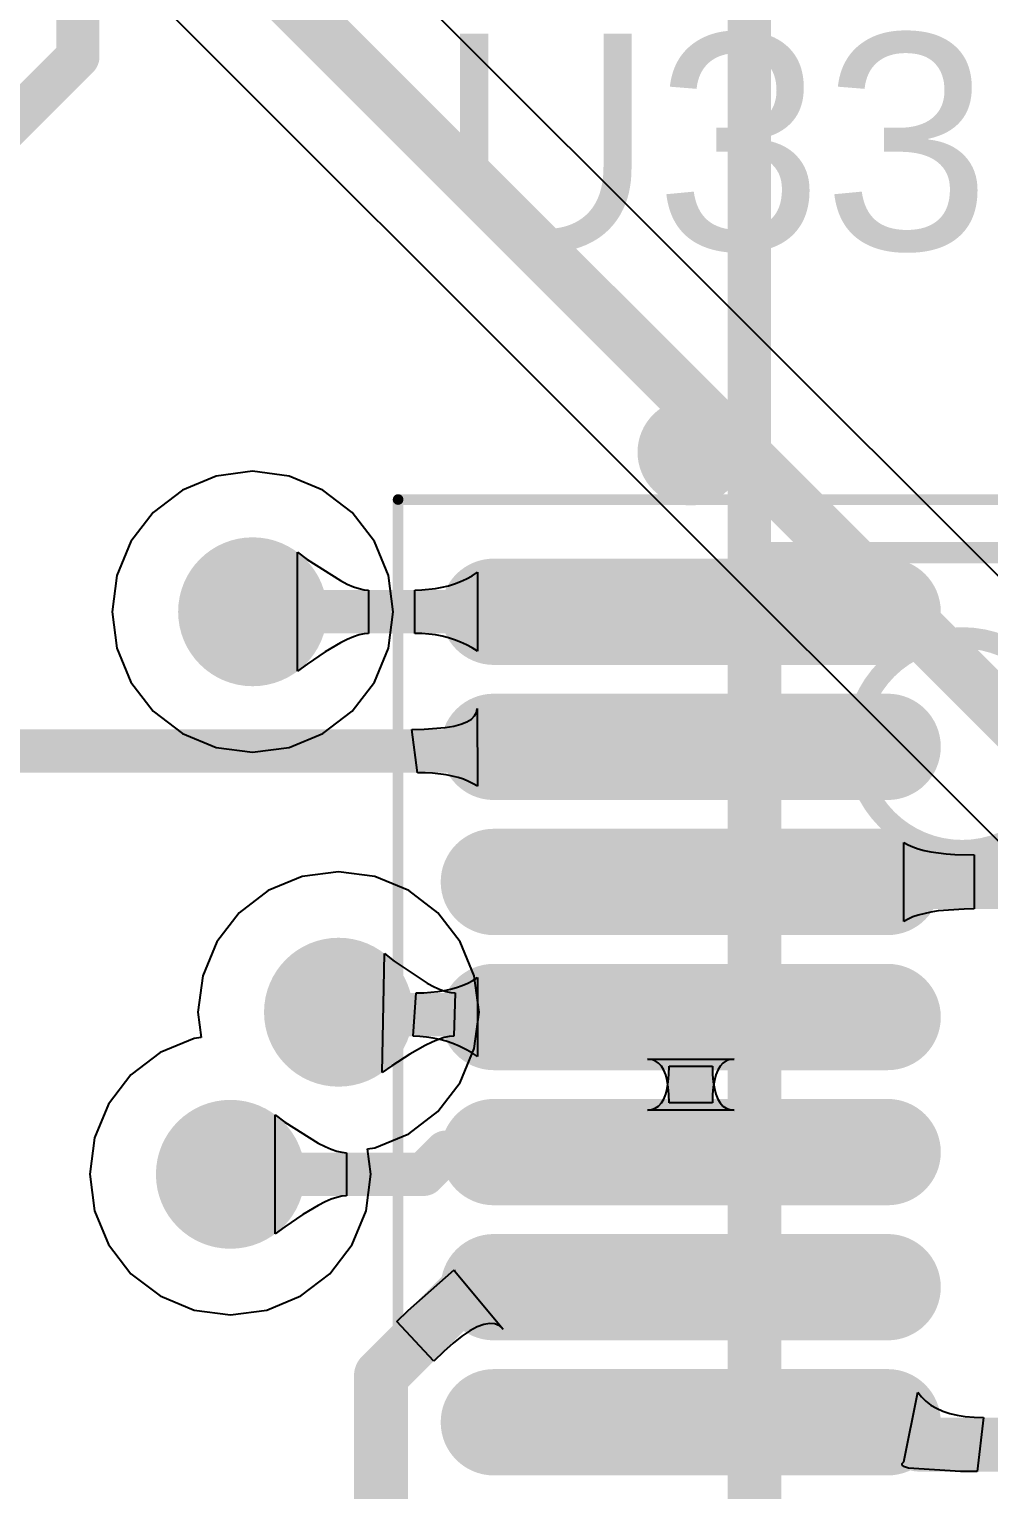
# Model space of a CAD drawing. Header units: inches. Extents: x -0.01 to 3.94, y -0.06 to 4.68.
# Drawn here: x 0.8428 to 1.0203, y 2.8516 to 3.1219 of the extents above; entities that cross this region are included whole.
import ezdxf

# ---------------------------------------------------------------- set-up
doc = ezdxf.new("R2010")
doc.units = ezdxf.units.IN
doc.header["$MEASUREMENT"] = 0
for name, color, linetype in [('Bottom Layer', 5, 'Continuous'), ('Int1 -GND)', 16, 'Continuous'), ('Int2 -PWR)', 76, 'Continuous'), ('Top 3D Body', 56, 'Continuous'), ('Top Courtyard', 56, 'Continuous'), ('Top Layer', 1, 'Continuous'), ('Top Overlay', 2, 'Continuous'), ('Top Paste', 8, 'Continuous'), ('Top Solder', 216, 'Continuous'), ('Via Holes', 16, 'Continuous')]:
    doc.layers.add(name, color=color, linetype=linetype)
doc.styles.add('Arial', font='', dxfattribs={"height": 0.2})
doc.styles.get('Arial').set_extended_font_data('Arial')

# ---------------------------------------------------------------- blocks, each defined once
blk = doc.blocks.new('517EE8A2_9FD8_4174_996D_BDBF76CA3EEB_431')
at = {"layer": 'Top Layer'}
h = blk.add_hatch(color=1, dxfattribs=at)
edge = h.paths.add_edge_path()
edge.add_arc((-0.05709, 0.0875), 0.00787, 270, 450)
edge.add_line((-0.05709, 0.09537), (-0.12992, 0.09537))
edge.add_arc((-0.12992, 0.0875), 0.00787, 90, 270)
edge.add_line((-0.12992, 0.07963), (-0.05709, 0.07963))
h = blk.add_hatch(color=1, dxfattribs=at)
edge = h.paths.add_edge_path()
edge.add_arc((-0.05709, 0.0625), 0.00787, 270, 450)
edge.add_line((-0.05709, 0.07037), (-0.12992, 0.07037))
edge.add_arc((-0.12992, 0.0625), 0.00787, 90, 270)
edge.add_line((-0.12992, 0.05463), (-0.05709, 0.05463))
h = blk.add_hatch(color=1, dxfattribs=at)
edge = h.paths.add_edge_path()
edge.add_arc((-0.05709, 0.0375), 0.00787, 270, 450)
edge.add_line((-0.05709, 0.04537), (-0.12992, 0.04537))
edge.add_arc((-0.12992, 0.0375), 0.00787, 90, 270)
edge.add_line((-0.12992, 0.02963), (-0.05709, 0.02963))
h = blk.add_hatch(color=1, dxfattribs=at)
edge = h.paths.add_edge_path()
edge.add_arc((-0.05709, 0.0125), 0.00787, 270, 450)
edge.add_line((-0.05709, 0.02037), (-0.12992, 0.02037))
edge.add_arc((-0.12992, 0.0125), 0.00787, 90, 270)
edge.add_line((-0.12992, 0.00463), (-0.05709, 0.00463))
h = blk.add_hatch(color=1, dxfattribs=at)
edge = h.paths.add_edge_path()
edge.add_arc((-0.05709, -0.0125), 0.00787, 270, 450)
edge.add_line((-0.05709, -0.00463), (-0.12992, -0.00463))
edge.add_arc((-0.12992, -0.0125), 0.00787, 90, 270)
edge.add_line((-0.12992, -0.02037), (-0.05709, -0.02037))
h = blk.add_hatch(color=1, dxfattribs=at)
edge = h.paths.add_edge_path()
edge.add_arc((-0.05709, -0.0375), 0.00787, 270, 450)
edge.add_line((-0.05709, -0.02963), (-0.12992, -0.02963))
edge.add_arc((-0.12992, -0.0375), 0.00787, 90, 270)
edge.add_line((-0.12992, -0.04537), (-0.05709, -0.04537))
h = blk.add_hatch(color=1, dxfattribs=at)
edge = h.paths.add_edge_path()
edge.add_arc((-0.05709, -0.0625), 0.00787, 270, 450)
edge.add_line((-0.05709, -0.05463), (-0.12992, -0.05463))
edge.add_arc((-0.12992, -0.0625), 0.00787, 90, 270)
edge.add_line((-0.12992, -0.07037), (-0.05709, -0.07037))
at = {"layer": 'Top Paste'}
h = blk.add_hatch(color=8, dxfattribs=at)
edge = h.paths.add_edge_path()
edge.add_arc((-0.05709, 0.0875), 0.00787, 270, 450)
edge.add_line((-0.05709, 0.09537), (-0.12992, 0.09537))
edge.add_arc((-0.12992, 0.0875), 0.00787, 90, 270)
edge.add_line((-0.12992, 0.07963), (-0.05709, 0.07963))
h = blk.add_hatch(color=8, dxfattribs=at)
edge = h.paths.add_edge_path()
edge.add_arc((-0.05709, 0.0625), 0.00787, 270, 450)
edge.add_line((-0.05709, 0.07037), (-0.12992, 0.07037))
edge.add_arc((-0.12992, 0.0625), 0.00787, 90, 270)
edge.add_line((-0.12992, 0.05463), (-0.05709, 0.05463))
h = blk.add_hatch(color=8, dxfattribs=at)
edge = h.paths.add_edge_path()
edge.add_arc((-0.05709, 0.0375), 0.00787, 270, 450)
edge.add_line((-0.05709, 0.04537), (-0.12992, 0.04537))
edge.add_arc((-0.12992, 0.0375), 0.00787, 90, 270)
edge.add_line((-0.12992, 0.02963), (-0.05709, 0.02963))
h = blk.add_hatch(color=8, dxfattribs=at)
edge = h.paths.add_edge_path()
edge.add_arc((-0.05709, 0.0125), 0.00787, 270, 450)
edge.add_line((-0.05709, 0.02037), (-0.12992, 0.02037))
edge.add_arc((-0.12992, 0.0125), 0.00787, 90, 270)
edge.add_line((-0.12992, 0.00463), (-0.05709, 0.00463))
h = blk.add_hatch(color=8, dxfattribs=at)
edge = h.paths.add_edge_path()
edge.add_arc((-0.05709, -0.0125), 0.00787, 270, 450)
edge.add_line((-0.05709, -0.00463), (-0.12992, -0.00463))
edge.add_arc((-0.12992, -0.0125), 0.00787, 90, 270)
edge.add_line((-0.12992, -0.02037), (-0.05709, -0.02037))
h = blk.add_hatch(color=8, dxfattribs=at)
edge = h.paths.add_edge_path()
edge.add_arc((-0.05709, -0.0375), 0.00787, 270, 450)
edge.add_line((-0.05709, -0.02963), (-0.12992, -0.02963))
edge.add_arc((-0.12992, -0.0375), 0.00787, 90, 270)
edge.add_line((-0.12992, -0.04537), (-0.05709, -0.04537))
h = blk.add_hatch(color=8, dxfattribs=at)
edge = h.paths.add_edge_path()
edge.add_arc((-0.05709, -0.0625), 0.00787, 270, 450)
edge.add_line((-0.05709, -0.05463), (-0.12992, -0.05463))
edge.add_arc((-0.12992, -0.0625), 0.00787, 90, 270)
edge.add_line((-0.12992, -0.07037), (-0.05709, -0.07037))
at = {"layer": 'Top Solder'}
h = blk.add_hatch(color=216, dxfattribs=at)
edge = h.paths.add_edge_path()
edge.add_arc((-0.05709, 0.0875), 0.00984, 270, 450)
edge.add_line((-0.05709, 0.09734), (-0.12992, 0.09734))
edge.add_arc((-0.12992, 0.0875), 0.00984, 90, 270)
edge.add_line((-0.12992, 0.07766), (-0.05709, 0.07766))
h = blk.add_hatch(color=216, dxfattribs=at)
edge = h.paths.add_edge_path()
edge.add_arc((-0.05709, 0.0625), 0.00984, 270, 450)
edge.add_line((-0.05709, 0.07234), (-0.12992, 0.07234))
edge.add_arc((-0.12992, 0.0625), 0.00984, 90, 270)
edge.add_line((-0.12992, 0.05266), (-0.05709, 0.05266))
h = blk.add_hatch(color=216, dxfattribs=at)
edge = h.paths.add_edge_path()
edge.add_arc((-0.05709, 0.0375), 0.00984, 270, 450)
edge.add_line((-0.05709, 0.04734), (-0.12992, 0.04734))
edge.add_arc((-0.12992, 0.0375), 0.00984, 90, 270)
edge.add_line((-0.12992, 0.02766), (-0.05709, 0.02766))
h = blk.add_hatch(color=216, dxfattribs=at)
edge = h.paths.add_edge_path()
edge.add_arc((-0.05709, 0.0125), 0.00984, 270, 450)
edge.add_line((-0.05709, 0.02234), (-0.12992, 0.02234))
edge.add_arc((-0.12992, 0.0125), 0.00984, 90, 270)
edge.add_line((-0.12992, 0.00266), (-0.05709, 0.00266))
h = blk.add_hatch(color=216, dxfattribs=at)
edge = h.paths.add_edge_path()
edge.add_arc((-0.05709, -0.0125), 0.00984, 270, 450)
edge.add_line((-0.05709, -0.00266), (-0.12992, -0.00266))
edge.add_arc((-0.12992, -0.0125), 0.00984, 90, 270)
edge.add_line((-0.12992, -0.02234), (-0.05709, -0.02234))
h = blk.add_hatch(color=216, dxfattribs=at)
edge = h.paths.add_edge_path()
edge.add_arc((-0.05709, -0.0375), 0.00984, 270, 450)
edge.add_line((-0.05709, -0.02766), (-0.12992, -0.02766))
edge.add_arc((-0.12992, -0.0375), 0.00984, 90, 270)
edge.add_line((-0.12992, -0.04734), (-0.05709, -0.04734))
h = blk.add_hatch(color=216, dxfattribs=at)
edge = h.paths.add_edge_path()
edge.add_arc((-0.05709, -0.0625), 0.00984, 270, 450)
edge.add_line((-0.05709, -0.05266), (-0.12992, -0.05266))
edge.add_arc((-0.12992, -0.0625), 0.00984, 90, 270)
edge.add_line((-0.12992, -0.07234), (-0.05709, -0.07234))
at = {"layer": 'Top 3D Body'}
for points in [[(-0.07874, -0.09842, 0.00394, 0.00394, 0), (-0.07874, 0.09843, 0.00394, 0.00394, 0)], [(-0.07874, 0.09843, 0.00394, 0.00394, 0), (0.07874, 0.09843, 0.00394, 0.00394, 0)]]:
    blk.add_lwpolyline(points, format="xyseb", dxfattribs=at)
for points in [[(-0.07972, 0.09843, 0.00197, 0.00197, 1), (-0.07776, 0.09843, 0.00197, 0.00197, 1)], [(-0.07972, 0.09843, 0.00197, 0.00197, 1), (-0.07776, 0.09843, 0.00197, 0.00197, 1)], [(-0.02362, 0.06299, 0.00394, 0.00394, 1), (-0.06299, 0.06299, 0.00394, 0.00394, 1)], [(-0.06398, 0.06299, 0.00197, 0.00197, 1), (-0.06201, 0.06299, 0.00197, 0.00197, 1)]]:
    blk.add_lwpolyline(points, format="xyseb", close=True, dxfattribs=at)
at = {"layer": 'Top Courtyard'}
for points in [[(-0.14764, -0.10827, 0.00197, 0.00197, 0), (-0.14764, 0.10827, 0.00197, 0.00197, 0)], [(-0.14764, 0.10827, 0.00197, 0.00197, 0), (0.14764, 0.10827, 0.00197, 0.00197, 0)]]:
    blk.add_lwpolyline(points, format="xyseb", dxfattribs=at)
blk.add_lwpolyline([(-0.14813, 0.10827, 0.000984, 0.000984, 1), (-0.14715, 0.10827, 0.000984, 0.000984, 1)], format="xyseb", close=True, dxfattribs=at)
blk.add_lwpolyline([(-0.14813, 0.10827, 0.000984, 0.000984, 1), (-0.14715, 0.10827, 0.000984, 0.000984, 1)], format="xyseb", close=True, dxfattribs=at)
at = {"layer": 'Top Overlay'}
for points in [[(-0.08858, 0.11703, 0.00984, 0.00984, 1), (-0.09843, 0.11703, 0.00984, 0.00984, 1)], [(-0.10089, 0.11703, 0.00492, 0.00492, 1), (-0.09596, 0.11703, 0.00492, 0.00492, 1)], [(-0.09104, 0.11703, 0.00492, 0.00492, 1), (-0.08612, 0.11703, 0.00492, 0.00492, 1)]]:
    blk.add_lwpolyline(points, format="xyseb", close=True, dxfattribs=at)

msp = doc.modelspace()

# ---------------------------------------------------------------- hatches: boundary and pattern name
at = {"layer": 'Bottom Layer'}
h = msp.add_hatch(color=5, dxfattribs=at)
edge = h.paths.add_edge_path()
edge.add_arc((0.88411, 3.01411), 0.01378, 0, 360)
h = msp.add_hatch(color=5, dxfattribs=at)
edge = h.paths.add_edge_path()
edge.add_arc((0.9, 2.94), 0.01378, 0, 360)
h = msp.add_hatch(color=5, dxfattribs=at)
edge = h.paths.add_edge_path()
edge.add_arc((0.88, 2.91), 0.01378, 0, 360)
at = {"layer": 'Int1 -GND)'}
h = msp.add_hatch(color=7, dxfattribs=at)
edge = h.paths.add_edge_path()
edge.add_arc((0.88411, 3.01411), 0.01378, 0, 360)
h = msp.add_hatch(color=7, dxfattribs=at)
edge = h.paths.add_edge_path()
edge.add_arc((0.9, 2.94), 0.01378, 0, 360)
h = msp.add_hatch(color=7, dxfattribs=at)
edge = h.paths.add_edge_path()
edge.add_arc((0.88, 2.91), 0.01378, 0, 360)
at = {"layer": 'Int2 -PWR)'}
h = msp.add_hatch(color=7, dxfattribs=at)
edge = h.paths.add_edge_path()
edge.add_arc((0.88411, 3.01411), 0.01378, 0, 360)
h = msp.add_hatch(color=7, dxfattribs=at)
edge = h.paths.add_edge_path()
edge.add_arc((0.9, 2.94), 0.01378, 0, 360)
h = msp.add_hatch(color=7, dxfattribs=at)
edge = h.paths.add_edge_path()
edge.add_arc((0.88, 2.91), 0.01378, 0, 360)
at = {"layer": 'Top Layer'}
h = msp.add_hatch(color=1, dxfattribs=at)
edge = h.paths.add_edge_path()
edge.add_arc((0.88411, 3.01411), 0.01378, 0, 360)
h = msp.add_hatch(color=1, dxfattribs=at)
edge = h.paths.add_edge_path()
edge.add_arc((0.9, 2.94), 0.01378, 0, 360)
h = msp.add_hatch(color=1, dxfattribs=at)
edge = h.paths.add_edge_path()
edge.add_arc((0.88, 2.91), 0.01378, 0, 360)
at = {"layer": 'Via Holes'}
h = msp.add_hatch(color=7, dxfattribs=at)
edge = h.paths.add_edge_path()
edge.add_arc((0.88411, 3.01411), 0.00689, 0, 360)
h = msp.add_hatch(color=7, dxfattribs=at)
edge = h.paths.add_edge_path()
edge.add_arc((0.9, 2.94), 0.00689, 0, 360)
h = msp.add_hatch(color=7, dxfattribs=at)
edge = h.paths.add_edge_path()
edge.add_arc((0.88, 2.91), 0.00689, 0, 360)

# ---------------------------------------------------------------- linework, layer by layer
at = {"layer": 'Bottom Layer'}
for points in [[(0.85178, 3.11683, 0.008, 0.008, 0), (0.85178, 3.39824, 0.008, 0.008, 0)], [(0.97597, 1.41306, 0.008, 0.008, 0), (0.97597, 3.29226, 0.008, 0.008, 0)], [(0.71709, 2.98213, 0.008, 0.008, 0), (0.85178, 3.11683, 0.008, 0.008, 0)]]:
    msp.add_lwpolyline(points, format="xyseb", dxfattribs=at)
msp.add_lwpolyline([(0.84978, 3.11683, 0.004, 0.004, 1), (0.85378, 3.11683, 0.004, 0.004, 1)], format="xyseb", close=True, dxfattribs=at)
msp.add_lwpolyline([(0.84978, 3.11683, 0.004, 0.004, 1), (0.85378, 3.11683, 0.004, 0.004, 1)], format="xyseb", close=True, dxfattribs=at)
at = {"layer": 'Int2 -PWR)'}
for p, q in [((1.0528, 2.98994), (0.89733, 3.14541)), ((0.86774, 3.12597), (1.02829, 2.96543)), ((0.87738, 3.03923), (0.87111, 3.03663)), ((0.88411, 3.04012), (0.87738, 3.03923)), ((0.89084, 3.03923), (0.88411, 3.04012)), ((0.89712, 3.03663), (0.89084, 3.03923)), ((0.87111, 3.03663), (0.86573, 3.0325)), ((0.9025, 3.0325), (0.89712, 3.03663)), ((0.86573, 3.0325), (0.8616, 3.02712)), ((0.90663, 3.02712), (0.9025, 3.0325)), ((0.8616, 3.02712), (0.859, 3.02084)), ((0.90923, 3.02084), (0.90663, 3.02712)), ((0.859, 3.02084), (0.85811, 3.01411)), ((0.91012, 3.01411), (0.90923, 3.02084)), ((0.85811, 3.01411), (0.859, 3.00738)), ((0.90923, 3.00738), (0.91012, 3.01411)), ((0.859, 3.00738), (0.8616, 3.00111)), ((0.90663, 3.00111), (0.90923, 3.00738)), ((0.8616, 3.00111), (0.86573, 2.99573)), ((0.9025, 2.99573), (0.90663, 3.00111)), ((0.86573, 2.99573), (0.87111, 2.9916)), ((0.89712, 2.9916), (0.9025, 2.99573)), ((0.87111, 2.9916), (0.87738, 2.989)), ((0.89084, 2.989), (0.89712, 2.9916)), ((0.87738, 2.989), (0.88411, 2.98811)), ((0.88411, 2.98811), (0.89084, 2.989)), ((0.9, 2.966), (0.89327, 2.96512)), ((0.90673, 2.96512), (0.9, 2.966)), ((0.89327, 2.96512), (0.887, 2.96252)), ((0.913, 2.96252), (0.90673, 2.96512)), ((0.887, 2.96252), (0.88161, 2.95839)), ((0.91839, 2.95839), (0.913, 2.96252)), ((0.88161, 2.95839), (0.87748, 2.953)), ((0.92252, 2.953), (0.91839, 2.95839)), ((0.87748, 2.953), (0.87488, 2.94673)), ((0.92512, 2.94673), (0.92252, 2.953)), ((0.87488, 2.94673), (0.874, 2.94)), ((0.926, 2.94), (0.92512, 2.94673)), ((0.874, 2.94), (0.87462, 2.93529)), ((0.92512, 2.93327), (0.926, 2.94)), ((0.87327, 2.93512), (0.867, 2.93252)), ((0.87462, 2.93529), (0.87327, 2.93512)), ((0.92252, 2.927), (0.92512, 2.93327)), ((0.867, 2.93252), (0.86161, 2.92839)), ((0.86161, 2.92839), (0.85748, 2.923)), ((0.91839, 2.92161), (0.92252, 2.927)), ((0.85748, 2.923), (0.85488, 2.91673)), ((0.913, 2.91748), (0.91839, 2.92161)), ((0.85488, 2.91673), (0.854, 2.91)), ((0.90673, 2.91488), (0.913, 2.91748)), ((0.90538, 2.91471), (0.90673, 2.91488)), ((0.906, 2.91), (0.90538, 2.91471)), ((0.854, 2.91), (0.85488, 2.90327)), ((0.90512, 2.90327), (0.906, 2.91)), ((0.85488, 2.90327), (0.85748, 2.897)), ((0.90252, 2.897), (0.90512, 2.90327)), ((0.85748, 2.897), (0.86161, 2.89161)), ((0.89839, 2.89161), (0.90252, 2.897)), ((0.86161, 2.89161), (0.867, 2.88748)), ((0.893, 2.88748), (0.89839, 2.89161)), ((0.867, 2.88748), (0.87327, 2.88488)), ((0.88673, 2.88488), (0.893, 2.88748)), ((0.87327, 2.88488), (0.88, 2.884)), ((0.88, 2.884), (0.88673, 2.88488))]:
    msp.add_line(p, q, dxfattribs=at)
msp.add_lwpolyline([(0.88, 3.13823, 0.01, 0.01, 0), (1.05411, 2.96411, 0.01, 0.01, 0)], format="xyseb", dxfattribs=at)
at = {"layer": 'Top Layer'}
for p, q in [((0.89239, 3.0031), (0.89239, 3.02513)), ((0.89239, 3.02513), (0.8942, 3.0238)), ((0.8942, 3.0238), (0.90036, 3.01987)), ((0.90036, 3.01987), (0.90162, 3.01924)), ((0.92148, 3.0193), (0.92259, 3.01973)), ((0.92259, 3.01973), (0.92367, 3.02023)), ((0.92367, 3.02023), (0.92471, 3.02079)), ((0.92471, 3.02079), (0.92572, 3.02142)), ((0.92572, 3.02142), (0.92572, 3.00681)), ((0.90162, 3.01924), (0.90277, 3.01875)), ((0.90277, 3.01875), (0.90381, 3.01839)), ((0.90381, 3.01839), (0.90475, 3.01818)), ((0.90475, 3.01818), (0.90557, 3.01811)), ((0.90557, 3.01811), (0.90557, 3.01011)), ((0.91409, 3.01811), (0.91541, 3.01815)), ((0.91409, 3.01011), (0.91409, 3.01811)), ((0.91541, 3.01815), (0.91794, 3.01841)), ((0.91794, 3.01841), (0.91916, 3.01864)), ((0.91916, 3.01864), (0.92034, 3.01894)), ((0.92034, 3.01894), (0.92148, 3.0193)), ((0.90162, 3.00899), (0.90036, 3.00836)), ((0.90277, 3.00948), (0.90162, 3.00899)), ((0.90381, 3.00983), (0.90277, 3.00948)), ((0.90475, 3.01004), (0.90381, 3.00983)), ((0.90557, 3.01011), (0.90475, 3.01004)), ((0.91541, 3.01008), (0.91409, 3.01011)), ((0.91669, 3.00998), (0.91541, 3.01008)), ((0.91794, 3.00982), (0.91669, 3.00998)), ((0.91916, 3.00959), (0.91794, 3.00982)), ((0.92034, 3.00929), (0.91916, 3.00959)), ((0.92148, 3.00892), (0.92034, 3.00929)), ((0.92259, 3.0085), (0.92148, 3.00892)), ((0.8975, 3.00667), (0.8942, 3.00443)), ((0.90036, 3.00836), (0.8975, 3.00667)), ((0.92367, 3.008), (0.92259, 3.0085)), ((0.92471, 3.00744), (0.92367, 3.008)), ((0.92572, 3.00681), (0.92471, 3.00744)), ((0.8942, 3.00443), (0.89239, 3.0031)), ((0.92518, 2.99483), (0.92554, 2.99549)), ((0.92554, 2.99549), (0.92566, 2.99623)), ((0.92566, 2.99623), (0.92572, 2.98181)), ((0.91357, 2.99233), (0.91587, 2.99237)), ((0.91587, 2.99237), (0.91974, 2.99269)), ((0.91974, 2.99269), (0.92131, 2.99296)), ((0.92131, 2.99296), (0.92264, 2.99331)), ((0.92264, 2.99331), (0.92373, 2.99374)), ((0.92373, 2.99374), (0.92458, 2.99425)), ((0.92458, 2.99425), (0.92518, 2.99483)), ((0.91461, 2.98433), (0.91357, 2.99233)), ((0.91604, 2.98431), (0.91461, 2.98433)), ((0.9174, 2.98423), (0.91604, 2.98431)), ((0.9199, 2.98393), (0.9174, 2.98423)), ((0.92105, 2.9837), (0.9199, 2.98393)), ((0.92212, 2.98343), (0.92105, 2.9837)), ((0.92313, 2.9831), (0.92212, 2.98343)), ((0.92406, 2.98272), (0.92313, 2.9831)), ((0.92492, 2.98229), (0.92406, 2.98272)), ((0.92572, 2.98181), (0.92492, 2.98229)), ((1.0046, 2.95681), (1.0046, 2.97142)), ((1.0046, 2.97142), (1.00535, 2.97098)), ((1.00535, 2.97098), (1.00622, 2.97059)), ((1.00622, 2.97059), (1.00722, 2.97024)), ((1.00722, 2.97024), (1.00833, 2.96994)), ((1.00833, 2.96994), (1.00956, 2.96969)), ((1.00956, 2.96969), (1.0124, 2.96932)), ((1.0124, 2.96932), (1.014, 2.96921)), ((1.014, 2.96921), (1.01756, 2.96911)), ((1.01756, 2.96911), (1.01756, 2.95911)), ((1.00535, 2.95725), (1.0046, 2.95681)), ((1.00622, 2.95764), (1.00535, 2.95725)), ((1.00722, 2.95799), (1.00622, 2.95764)), ((1.00956, 2.95854), (1.00722, 2.95799)), ((1.01092, 2.95875), (1.00956, 2.95854)), ((1.01572, 2.95909), (1.01092, 2.95875)), ((1.01756, 2.95911), (1.01572, 2.95909)), ((0.90805, 2.92882), (0.90849, 2.95085)), ((0.90849, 2.95085), (0.9103, 2.94946)), ((0.9103, 2.94946), (0.91642, 2.94538)), ((0.92483, 2.94587), (0.92572, 2.94642)), ((0.92572, 2.94642), (0.92572, 2.93181)), ((0.91577, 2.94359), (0.91836, 2.94381)), ((0.91642, 2.94538), (0.91768, 2.94472)), ((0.91768, 2.94472), (0.91882, 2.94421)), ((0.91836, 2.94381), (0.91958, 2.94401)), ((0.91882, 2.94421), (0.91985, 2.94385)), ((0.91958, 2.94401), (0.92074, 2.94427)), ((0.91985, 2.94385), (0.92077, 2.94363)), ((0.92074, 2.94427), (0.92185, 2.94459)), ((0.92185, 2.94459), (0.9229, 2.94496)), ((0.9229, 2.94496), (0.92389, 2.94539)), ((0.92389, 2.94539), (0.92483, 2.94587)), ((0.91379, 2.93556), (0.91438, 2.94356)), ((0.91438, 2.94356), (0.91577, 2.94359)), ((0.92077, 2.94363), (0.92158, 2.94356)), ((0.92158, 2.94356), (0.92131, 2.93556)), ((0.91605, 2.93387), (0.91318, 2.93225)), ((0.91505, 2.93552), (0.91379, 2.93556)), ((0.91629, 2.93541), (0.91505, 2.93552)), ((0.91732, 2.93448), (0.91605, 2.93387)), ((0.91752, 2.93522), (0.91629, 2.93541)), ((0.91848, 2.93495), (0.91732, 2.93448)), ((0.91873, 2.93496), (0.91752, 2.93522)), ((0.91953, 2.93529), (0.91848, 2.93495)), ((0.91993, 2.93462), (0.91873, 2.93496)), ((0.92048, 2.93549), (0.91953, 2.93529)), ((0.92112, 2.93421), (0.91993, 2.93462)), ((0.92131, 2.93556), (0.92048, 2.93549)), ((0.92229, 2.93372), (0.92112, 2.93421)), ((0.92344, 2.93316), (0.92229, 2.93372)), ((0.92459, 2.93252), (0.92344, 2.93316)), ((0.91318, 2.93225), (0.90987, 2.9301)), ((0.92572, 2.93181), (0.92459, 2.93252)), ((0.95792, 2.93125), (0.95716, 2.93133)), ((0.95716, 2.93133), (0.97316, 2.93133)), ((0.9586, 2.931), (0.95792, 2.93125)), ((0.9592, 2.9306), (0.9586, 2.931)), ((0.95972, 2.93003), (0.9592, 2.9306)), ((0.97112, 2.9306), (0.9706, 2.93003)), ((0.97172, 2.931), (0.97112, 2.9306)), ((0.9724, 2.93125), (0.97172, 2.931)), ((0.97316, 2.93133), (0.9724, 2.93125)), ((0.90987, 2.9301), (0.90805, 2.92882)), ((0.96016, 2.9293), (0.95972, 2.93003)), ((0.96052, 2.92841), (0.96016, 2.9293)), ((0.9608, 2.92735), (0.96052, 2.92841)), ((0.961, 2.9271), (0.96112, 2.92848)), ((0.96112, 2.92848), (0.96116, 2.93002)), ((0.96116, 2.93002), (0.96916, 2.93002)), ((0.96916, 2.93002), (0.9692, 2.92848)), ((0.9692, 2.92848), (0.96932, 2.9271)), ((0.9698, 2.92841), (0.96952, 2.92735)), ((0.97016, 2.9293), (0.9698, 2.92841)), ((0.9706, 2.93003), (0.97016, 2.9293)), ((0.96016, 2.92393), (0.96052, 2.92482)), ((0.96052, 2.92482), (0.9608, 2.92588)), ((0.961, 2.92613), (0.9608, 2.92735)), ((0.9608, 2.92588), (0.961, 2.9271)), ((0.96112, 2.92475), (0.961, 2.92613)), ((0.96932, 2.92613), (0.9692, 2.92475)), ((0.96952, 2.92735), (0.96932, 2.92613)), ((0.96932, 2.9271), (0.96952, 2.92588)), ((0.96952, 2.92588), (0.9698, 2.92482)), ((0.9698, 2.92482), (0.97016, 2.92393)), ((0.95792, 2.92198), (0.9586, 2.92222)), ((0.9586, 2.92222), (0.9592, 2.92263)), ((0.9592, 2.92263), (0.95972, 2.9232)), ((0.95972, 2.9232), (0.96016, 2.92393)), ((0.96116, 2.92321), (0.96112, 2.92475)), ((0.96916, 2.92321), (0.96116, 2.92321)), ((0.9692, 2.92475), (0.96916, 2.92321)), ((0.97016, 2.92393), (0.9706, 2.9232)), ((0.9706, 2.9232), (0.97112, 2.92263)), ((0.97112, 2.92263), (0.97172, 2.92222)), ((0.97172, 2.92222), (0.9724, 2.92198)), ((0.88827, 2.89898), (0.88827, 2.92102)), ((0.88827, 2.92102), (0.89009, 2.91968)), ((0.89009, 2.91968), (0.89624, 2.91575)), ((0.95716, 2.9219), (0.95792, 2.92198)), ((0.97316, 2.9219), (0.95716, 2.9219)), ((0.9724, 2.92198), (0.97316, 2.9219)), ((0.89624, 2.91575), (0.89751, 2.91512)), ((0.89751, 2.91512), (0.89866, 2.91463)), ((0.89866, 2.91463), (0.8997, 2.91428)), ((0.8997, 2.91428), (0.90063, 2.91407)), ((0.90063, 2.91407), (0.90145, 2.914)), ((0.90145, 2.914), (0.90145, 2.906)), ((0.90063, 2.90593), (0.8997, 2.90572)), ((0.90145, 2.906), (0.90063, 2.90593)), ((0.89624, 2.90425), (0.89339, 2.90256)), ((0.89751, 2.90488), (0.89624, 2.90425)), ((0.89866, 2.90537), (0.89751, 2.90488)), ((0.8997, 2.90572), (0.89866, 2.90537)), ((0.89339, 2.90256), (0.89009, 2.90031)), ((0.89009, 2.90031), (0.88827, 2.89898)), ((0.91287, 2.88482), (0.92139, 2.89233)), ((0.92139, 2.89233), (0.92144, 2.89214)), ((0.92144, 2.89214), (0.93046, 2.88133)), ((0.91079, 2.88275), (0.91287, 2.88482)), ((0.91761, 2.87543), (0.91079, 2.88275)), ((0.92566, 2.88175), (0.92431, 2.88102)), ((0.92688, 2.8822), (0.92566, 2.88175)), ((0.92797, 2.88239), (0.92688, 2.8822)), ((0.92893, 2.8823), (0.92797, 2.88239)), ((0.92976, 2.88195), (0.92893, 2.8823)), ((0.93046, 2.88133), (0.92976, 2.88195)), ((0.92283, 2.88003), (0.92122, 2.87877)), ((0.92431, 2.88102), (0.92283, 2.88003)), ((0.91948, 2.87723), (0.91761, 2.87543)), ((0.92122, 2.87877), (0.91948, 2.87723)), ((1.0046, 2.85681), (1.00717, 2.8697)), ((1.00717, 2.8697), (1.00785, 2.86881)), ((1.00785, 2.86881), (1.00866, 2.86801)), ((1.00866, 2.86801), (1.00958, 2.8673)), ((1.00958, 2.8673), (1.01062, 2.86669)), ((1.01062, 2.86669), (1.01178, 2.86617)), ((1.01178, 2.86617), (1.01305, 2.86574)), ((1.01305, 2.86574), (1.01444, 2.86541)), ((1.01444, 2.86541), (1.01594, 2.86518)), ((1.01594, 2.86518), (1.01757, 2.86504)), ((1.01757, 2.86504), (1.01931, 2.86499)), ((1.01931, 2.86499), (1.01814, 2.85499)), ((1.00425, 2.85646), (1.0046, 2.85681)), ((1.00427, 2.85615), (1.00425, 2.85646)), ((1.00467, 2.85588), (1.00427, 2.85615)), ((1.00546, 2.85564), (1.00467, 2.85588)), ((1.01508, 2.85501), (1.00546, 2.85564)), ((1.01814, 2.85499), (1.01508, 2.85501))]:
    msp.add_line(p, q, dxfattribs=at)
for points in [[(0.88411, 3.01411, 0.008, 0.008, 0), (0.96516, 3.01411, 0.008, 0.008, 0)], [(0.96438, 2.98833, 0.008, 0.008, 0), (0.96516, 2.98911, 0.008, 0.008, 0)], [(0.82437, 2.98833, 0.008, 0.008, 0), (0.96438, 2.98833, 0.008, 0.008, 0)], [(0.96516, 2.96411, 0.01, 0.01, 0), (1.05411, 2.96411, 0.01, 0.01, 0)], [(0.9, 2.94, 0.008, 0.008, 0), (0.90044, 2.93956, 0.008, 0.008, 0)], [(0.90044, 2.93956, 0.008, 0.008, 0), (0.96471, 2.93956, 0.008, 0.008, 0)], [(0.96471, 2.93956, 0.008, 0.008, 0), (0.96516, 2.93911, 0.008, 0.008, 0)], [(0.96516, 2.91411, 0.008, 0.008, 0), (0.96516, 2.93911, 0.008, 0.008, 0)], [(0.91575, 2.91, 0.008, 0.008, 0), (0.91987, 2.91411, 0.008, 0.008, 0)], [(0.91987, 2.91411, 0.008, 0.008, 0), (0.96516, 2.91411, 0.008, 0.008, 0)], [(0.88, 2.91, 0.008, 0.008, 0), (0.91575, 2.91, 0.008, 0.008, 0)], [(0.90787, 2.87276, 0.01, 0.01, 0), (0.92312, 2.88801, 0.01, 0.01, 0)], [(0.92312, 2.88801, 0.01, 0.01, 0), (0.96406, 2.88801, 0.01, 0.01, 0)], [(0.96406, 2.88801, 0.01, 0.01, 0), (0.96516, 2.88911, 0.01, 0.01, 0)], [(0.90787, 2.83047, 0.01, 0.01, 0), (0.90787, 2.87276, 0.01, 0.01, 0)], [(0.96516, 2.86411, 0.01, 0.01, 0), (1.00313, 2.86411, 0.01, 0.01, 0)], [(1.00313, 2.86411, 0.01, 0.01, 0), (1.00726, 2.85999, 0.01, 0.01, 0)], [(1.00726, 2.85999, 0.01, 0.01, 0), (1.04001, 2.85999, 0.01, 0.01, 0)]]:
    msp.add_lwpolyline(points, format="xyseb", dxfattribs=at)
for points in [[(0.88211, 3.01411, 0.004, 0.004, 1), (0.88611, 3.01411, 0.004, 0.004, 1)], [(0.96316, 3.01411, 0.004, 0.004, 1), (0.96716, 3.01411, 0.004, 0.004, 1)], [(0.96316, 2.98911, 0.004, 0.004, 1), (0.96716, 2.98911, 0.004, 0.004, 1)], [(0.96238, 2.98833, 0.004, 0.004, 1), (0.96638, 2.98833, 0.004, 0.004, 1)], [(0.96238, 2.98833, 0.004, 0.004, 1), (0.96638, 2.98833, 0.004, 0.004, 1)], [(0.96266, 2.96411, 0.005, 0.005, 1), (0.96766, 2.96411, 0.005, 0.005, 1)], [(0.898, 2.94, 0.004, 0.004, 1), (0.902, 2.94, 0.004, 0.004, 1)], [(0.89844, 2.93956, 0.004, 0.004, 1), (0.90244, 2.93956, 0.004, 0.004, 1)], [(0.89844, 2.93956, 0.004, 0.004, 1), (0.90244, 2.93956, 0.004, 0.004, 1)], [(0.96271, 2.93956, 0.004, 0.004, 1), (0.96671, 2.93956, 0.004, 0.004, 1)], [(0.96271, 2.93956, 0.004, 0.004, 1), (0.96671, 2.93956, 0.004, 0.004, 1)], [(0.96316, 2.93911, 0.004, 0.004, 1), (0.96716, 2.93911, 0.004, 0.004, 1)], [(0.96316, 2.93911, 0.004, 0.004, 1), (0.96716, 2.93911, 0.004, 0.004, 1)], [(0.91787, 2.91411, 0.004, 0.004, 1), (0.92187, 2.91411, 0.004, 0.004, 1)], [(0.91787, 2.91411, 0.004, 0.004, 1), (0.92187, 2.91411, 0.004, 0.004, 1)], [(0.96316, 2.91411, 0.004, 0.004, 1), (0.96716, 2.91411, 0.004, 0.004, 1)], [(0.96316, 2.91411, 0.004, 0.004, 1), (0.96716, 2.91411, 0.004, 0.004, 1)], [(0.878, 2.91, 0.004, 0.004, 1), (0.882, 2.91, 0.004, 0.004, 1)], [(0.91375, 2.91, 0.004, 0.004, 1), (0.91775, 2.91, 0.004, 0.004, 1)], [(0.91375, 2.91, 0.004, 0.004, 1), (0.91775, 2.91, 0.004, 0.004, 1)], [(0.92062, 2.88801, 0.005, 0.005, 1), (0.92562, 2.88801, 0.005, 0.005, 1)], [(0.92062, 2.88801, 0.005, 0.005, 1), (0.92562, 2.88801, 0.005, 0.005, 1)], [(0.96156, 2.88801, 0.005, 0.005, 1), (0.96656, 2.88801, 0.005, 0.005, 1)], [(0.96156, 2.88801, 0.005, 0.005, 1), (0.96656, 2.88801, 0.005, 0.005, 1)], [(0.96266, 2.88911, 0.005, 0.005, 1), (0.96766, 2.88911, 0.005, 0.005, 1)], [(0.90537, 2.87276, 0.005, 0.005, 1), (0.91037, 2.87276, 0.005, 0.005, 1)], [(0.90537, 2.87276, 0.005, 0.005, 1), (0.91037, 2.87276, 0.005, 0.005, 1)], [(0.96266, 2.86411, 0.005, 0.005, 1), (0.96766, 2.86411, 0.005, 0.005, 1)], [(1.00063, 2.86411, 0.005, 0.005, 1), (1.00563, 2.86411, 0.005, 0.005, 1)], [(1.00063, 2.86411, 0.005, 0.005, 1), (1.00563, 2.86411, 0.005, 0.005, 1)], [(1.00476, 2.85999, 0.005, 0.005, 1), (1.00976, 2.85999, 0.005, 0.005, 1)], [(1.00476, 2.85999, 0.005, 0.005, 1), (1.00976, 2.85999, 0.005, 0.005, 1)]]:
    msp.add_lwpolyline(points, format="xyseb", close=True, dxfattribs=at)

# ---------------------------------------------------------------- block references
msp.add_blockref('517EE8A2_9FD8_4174_996D_BDBF76CA3EEB_431', (1.05866, 2.92661))

# ---------------------------------------------------------------- texts
at = {"layer": 'Top Overlay', "style": 'Arial'}
msp.add_text('U33', height=0.04, dxfattribs=at).set_placement((0.91816, 3.08111))

doc.saveas('drawing.dxf')
